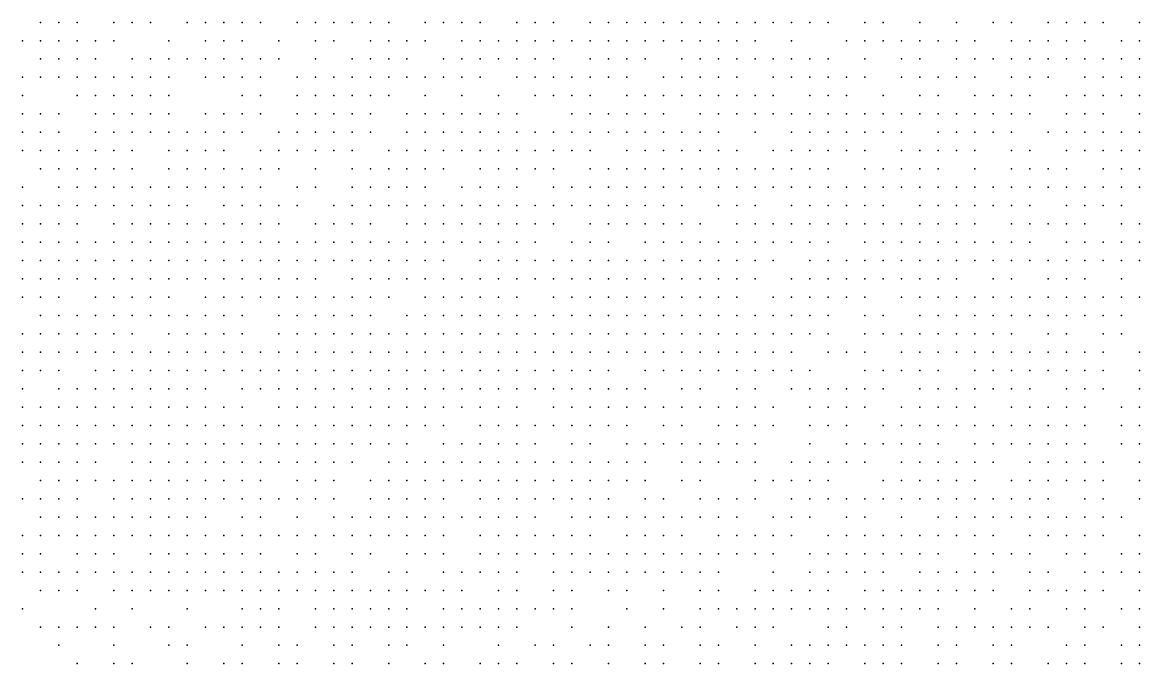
# Model space of a CAD drawing. Extents: x 429 to 793, y 817 to 1241.
# Drawn here: x 565.88 to 610.41, y 1108.61 to 1134.16 of the extents above; entities that cross this region are included whole.
import ezdxf

# ---------------------------------------------------------------- set-up
doc = ezdxf.new("R2010")
doc.units = 0

msp = doc.modelspace()

# ---------------------------------------------------------------- linework, layer by layer
for p in [(566.61, 1134.16, 249.948), (567.34, 1134.16, 250.295), (568.07, 1134.16, 250.5), (569.53, 1134.16, 250.645), (570.26, 1134.16, 250.79), (570.99, 1134.16, 251.058), (572.45, 1134.16, 251.29), (573.18, 1134.16, 251.5), (573.91, 1134.16, 251.512), (574.64, 1134.16, 251.634), (575.37, 1134.16, 251.757), (576.83, 1134.16, 252.038), (577.56, 1134.16, 252.169), (578.29, 1134.16, 252.299), (579.02, 1134.16, 252.43), (579.75, 1134.16, 252.473), (580.48, 1134.16, 252.515), (581.94, 1134.16, 252.79), (582.67, 1134.16, 252.859), (583.4, 1134.16, 252.808), (584.13, 1134.16, 253.223), (585.59, 1134.16, 253.282), (586.32, 1134.16, 253.344), (587.05, 1134.16, 253.48), (588.51, 1134.16, 253.598), (589.24, 1134.16, 253.732), (589.97, 1134.16, 253.867), (590.7, 1134.16, 254.003), (591.43, 1134.16, 253.95), (592.16, 1134.16, 254.07), (592.89, 1134.16, 254.19), (593.62, 1134.16, 254.31), (594.35, 1134.16, 254.43), (595.08, 1134.16, 254.451), (595.81, 1134.16, 254.472), (596.54, 1134.16, 254.493), (597.27, 1134.16, 254.514), (598, 1134.16, 254.483), (599.46, 1134.16, 254.544), (600.19, 1134.16, 254.689), (601.65, 1134.16, 254.651), (603.11, 1134.16, 254.754), (604.57, 1134.16, 254.65), (605.3, 1134.16, 254.675), (606.76, 1134.16, 254.638), (607.49, 1134.16, 254.733), (608.22, 1134.16, 254.644), (608.95, 1134.16, 254.768), (610.41, 1134.16, 254.743), (565.88, 1133.43, 249.67), (566.61, 1133.43, 249.665), (567.34, 1133.43, 249.943), (568.07, 1133.43, 250.217), (568.8, 1133.43, 250.503), (569.53, 1133.43, 250.505), (571.72, 1133.43, 251.08), (573.18, 1133.43, 251.22), (573.91, 1133.43, 251.325), (574.64, 1133.43, 251.448), (576.1, 1133.43, 251.839), (577.56, 1133.43, 251.992), (578.29, 1133.43, 252.123), (579.75, 1133.43, 252.252), (580.48, 1133.43, 252.427), (581.21, 1133.43, 252.558), (581.94, 1133.43, 252.6), (583.4, 1133.43, 252.65), (584.13, 1133.43, 252.91), (584.86, 1133.43, 252.96), (585.59, 1133.43, 253.01), (586.32, 1133.43, 253.14), (587.05, 1133.43, 253.293), (587.78, 1133.43, 253.445), (588.51, 1133.43, 253.41), (589.24, 1133.43, 253.545), (589.97, 1133.43, 253.68), (590.7, 1133.43, 253.815), (591.43, 1133.43, 253.717), (592.16, 1133.43, 253.866), (592.89, 1133.43, 254.007), (593.62, 1133.43, 253.923), (594.35, 1133.43, 254.064), (595.08, 1133.43, 254.205), (596.54, 1133.43, 254.268), (598.73, 1133.43, 254.279), (599.46, 1133.43, 254.352), (600.19, 1133.43, 254.436), (600.92, 1133.43, 254.473), (601.65, 1133.43, 254.398), (602.38, 1133.43, 254.576), (603.11, 1133.43, 254.55), (603.84, 1133.43, 254.6), (605.3, 1133.43, 254.445), (606.03, 1133.43, 254.47), (606.76, 1133.43, 254.495), (607.49, 1133.43, 254.52), (608.22, 1133.43, 254.53), (609.68, 1133.43, 254.54), (610.41, 1133.43, 254.55), (566.61, 1132.7, 249.545), (567.34, 1132.7, 249.938), (568.07, 1132.7, 249.933), (568.8, 1132.7, 250.219), (570.26, 1132.7, 250.508), (570.99, 1132.7, 250.655), (571.72, 1132.7, 250.81), (572.45, 1132.7, 251.01), (573.18, 1132.7, 250.94), (573.91, 1132.7, 251.15), (574.64, 1132.7, 251.36), (575.37, 1132.7, 251.57), (576.1, 1132.7, 251.652), (577.56, 1132.7, 251.735), (579.02, 1132.7, 252.077), (579.75, 1132.7, 252.075), (580.48, 1132.7, 252.25), (581.21, 1132.7, 252.307), (582.67, 1132.7, 252.365), (583.4, 1132.7, 252.533), (584.13, 1132.7, 252.7), (584.86, 1132.7, 252.75), (585.59, 1132.7, 252.8), (586.32, 1132.7, 252.953), (587.05, 1132.7, 253.105), (588.51, 1132.7, 253.158), (589.24, 1132.7, 253.215), (589.97, 1132.7, 253.272), (590.7, 1132.7, 253.562), (592.16, 1132.7, 253.485), (592.89, 1132.7, 253.782), (593.62, 1132.7, 253.74), (594.35, 1132.7, 253.839), (595.08, 1132.7, 253.98), (595.81, 1132.7, 254.001), (596.54, 1132.7, 254.022), (597.27, 1132.7, 254.107), (598, 1132.7, 254.207), (599.46, 1132.7, 254.075), (600.92, 1132.7, 254.328), (601.65, 1132.7, 254.22), (603.11, 1132.7, 254.32), (603.84, 1132.7, 254.37), (604.57, 1132.7, 254.42), (605.3, 1132.7, 254.347), (606.03, 1132.7, 254.273), (606.76, 1132.7, 254.268), (607.49, 1132.7, 254.31), (608.22, 1132.7, 254.383), (608.95, 1132.7, 254.33), (609.68, 1132.7, 254.245), (610.41, 1132.7, 254.304), (565.88, 1131.97, 249.133), (566.61, 1131.97, 249.305), (567.34, 1131.97, 249.477), (568.07, 1131.97, 249.655), (568.8, 1131.97, 249.936), (569.53, 1131.97, 250.222), (570.26, 1131.97, 250.23), (570.99, 1131.97, 250.385), (571.72, 1131.97, 250.54), (573.18, 1131.97, 250.655), (573.91, 1131.97, 250.87), (574.64, 1131.97, 251.08), (575.37, 1131.97, 251.29), (576.83, 1131.97, 251.302), (577.56, 1131.97, 251.595), (578.29, 1131.97, 251.607), (579.02, 1131.97, 251.9), (579.75, 1131.97, 251.957), (580.48, 1131.97, 252.015), (581.21, 1131.97, 251.973), (581.94, 1131.97, 252.073), (582.67, 1131.97, 252.13), (583.4, 1131.97, 252.298), (584.13, 1131.97, 252.465), (585.59, 1131.97, 252.527), (586.32, 1131.97, 252.72), (587.05, 1131.97, 252.893), (587.78, 1131.97, 252.985), (588.51, 1131.97, 252.905), (589.24, 1131.97, 252.962), (589.97, 1131.97, 253.175), (591.43, 1131.97, 253.33), (592.16, 1131.97, 253.253), (592.89, 1131.97, 253.38), (593.62, 1131.97, 253.508), (594.35, 1131.97, 253.635), (595.81, 1131.97, 253.776), (596.54, 1131.97, 253.73), (597.27, 1131.97, 253.83), (598, 1131.97, 253.93), (598.73, 1131.97, 254.003), (599.46, 1131.97, 253.825), (600.92, 1131.97, 253.878), (601.65, 1131.97, 253.97), (602.38, 1131.97, 254.12), (603.11, 1131.97, 254.153), (603.84, 1131.97, 254.053), (605.3, 1131.97, 254.113), (606.03, 1131.97, 254.04), (606.76, 1131.97, 254.2), (608.22, 1131.97, 254.1), (608.95, 1131.97, 254.12), (609.68, 1131.97, 254.14), (610.41, 1131.97, 254.108), (565.88, 1131.24, 248.881), (568.07, 1131.24, 249.65), (568.8, 1131.24, 249.52), (569.53, 1131.24, 249.857), (570.26, 1131.24, 249.96), (570.99, 1131.24, 250.115), (571.72, 1131.24, 250.27), (574.64, 1131.24, 250.8), (575.37, 1131.24, 251.01), (576.83, 1131.24, 251.022), (577.56, 1131.24, 251.315), (578.29, 1131.24, 251.299), (579.02, 1131.24, 251.653), (579.75, 1131.24, 251.733), (580.48, 1131.24, 251.732), (581.94, 1131.24, 251.889), (583.4, 1131.24, 252.069), (584.86, 1131.24, 252.402), (586.32, 1131.24, 252.358), (587.05, 1131.24, 252.64), (587.78, 1131.24, 252.56), (588.51, 1131.24, 252.732), (589.97, 1131.24, 252.787), (590.7, 1131.24, 252.943), (591.43, 1131.24, 253.098), (592.16, 1131.24, 253.02), (592.89, 1131.24, 253.147), (593.62, 1131.24, 253.275), (594.35, 1131.24, 253.402), (595.08, 1131.24, 253.53), (595.81, 1131.24, 253.444), (597.27, 1131.24, 253.549), (598, 1131.24, 253.653), (598.73, 1131.24, 253.601), (600.19, 1131.24, 253.772), (601.65, 1131.24, 253.72), (602.38, 1131.24, 253.783), (603.84, 1131.24, 253.82), (604.57, 1131.24, 253.953), (605.3, 1131.24, 253.88), (606.03, 1131.24, 254.015), (607.49, 1131.24, 253.848), (608.22, 1131.24, 253.89), (608.95, 1131.24, 253.91), (609.68, 1131.24, 253.93), (610.41, 1131.24, 253.95), (565.88, 1130.51, 248.477), (566.61, 1130.51, 248.438), (567.34, 1130.51, 249.032), (568.8, 1130.51, 249.197), (569.53, 1130.51, 249.39), (570.26, 1130.51, 249.727), (570.99, 1130.51, 249.597), (571.72, 1130.51, 249.933), (573.18, 1130.51, 250.385), (573.91, 1130.51, 250.5), (574.64, 1130.51, 250.615), (575.37, 1130.51, 250.73), (576.83, 1130.51, 250.837), (577.56, 1130.51, 250.945), (578.29, 1130.51, 251.052), (579.02, 1130.51, 251.407), (579.75, 1130.51, 251.487), (581.21, 1130.51, 251.648), (581.94, 1130.51, 251.564), (582.67, 1130.51, 251.805), (583.4, 1130.51, 251.744), (584.13, 1130.51, 252.008), (584.86, 1130.51, 252.128), (585.59, 1130.51, 252.253), (587.78, 1130.51, 252.19), (588.51, 1130.51, 252.48), (589.24, 1130.51, 252.4), (589.97, 1130.51, 252.586), (590.7, 1130.51, 252.71), (591.43, 1130.51, 252.865), (592.89, 1130.51, 252.998), (593.62, 1130.51, 252.976), (594.35, 1130.51, 253.05), (595.08, 1130.51, 253.22), (595.81, 1130.51, 253.345), (596.54, 1130.51, 253.358), (597.27, 1130.51, 253.272), (598, 1130.51, 253.463), (598.73, 1130.51, 253.377), (599.46, 1130.51, 253.548), (600.19, 1130.51, 253.535), (600.92, 1130.51, 253.628), (601.65, 1130.51, 253.47), (602.38, 1130.51, 253.533), (603.11, 1130.51, 253.595), (603.84, 1130.51, 253.658), (604.57, 1130.51, 253.72), (605.3, 1130.51, 253.763), (606.03, 1130.51, 253.805), (607.49, 1130.51, 253.784), (608.22, 1130.51, 253.637), (608.95, 1130.51, 253.805), (610.41, 1130.51, 253.701), (565.88, 1129.78, 248.034), (566.61, 1129.78, 247.85), (567.34, 1129.78, 248.578), (568.8, 1129.78, 248.743), (569.53, 1129.78, 248.888), (570.26, 1129.78, 249.26), (570.99, 1129.78, 249.13), (571.72, 1129.78, 249.467), (572.45, 1129.78, 249.803), (573.18, 1129.78, 249.709), (573.91, 1129.78, 250.081), (574.64, 1129.78, 250.158), (576.1, 1129.78, 250.3), (576.83, 1129.78, 250.566), (577.56, 1129.78, 250.655), (578.29, 1129.78, 250.907), (579.02, 1129.78, 251.16), (579.75, 1129.78, 251.24), (581.21, 1129.78, 251.32), (581.94, 1129.78, 251.4), (582.67, 1129.78, 251.48), (583.4, 1129.78, 251.605), (584.13, 1129.78, 251.73), (584.86, 1129.78, 251.855), (585.59, 1129.78, 251.98), (586.32, 1129.78, 252.085), (587.05, 1129.78, 252), (587.78, 1129.78, 252.02), (588.51, 1129.78, 252.04), (589.24, 1129.78, 252.16), (589.97, 1129.78, 252.338), (590.7, 1129.78, 252.276), (591.43, 1129.78, 252.524), (592.16, 1129.78, 252.71), (592.89, 1129.78, 252.688), (593.62, 1129.78, 252.666), (595.08, 1129.78, 252.91), (596.54, 1129.78, 253.035), (597.27, 1129.78, 253.16), (598, 1129.78, 253.186), (598.73, 1129.78, 253.1), (599.46, 1129.78, 253.193), (600.19, 1129.78, 253.285), (600.92, 1129.78, 253.378), (602.38, 1129.78, 253.399), (603.11, 1129.78, 253.327), (603.84, 1129.78, 253.361), (604.57, 1129.78, 253.443), (605.3, 1129.78, 253.573), (606.76, 1129.78, 253.425), (607.49, 1129.78, 253.531), (608.22, 1129.78, 253.383), (608.95, 1129.78, 253.551), (609.68, 1129.78, 253.432), (610.41, 1129.78, 253.464), (565.88, 1129.05, 247.468), (566.61, 1129.05, 247.96), (567.34, 1129.05, 248.07), (568.07, 1129.05, 248.125), (568.8, 1129.05, 248.29), (569.53, 1129.05, 248.435), (570.26, 1129.05, 248.58), (571.72, 1129.05, 249), (572.45, 1129.05, 249.337), (573.18, 1129.05, 249.242), (573.91, 1129.05, 249.614), (575.37, 1129.05, 249.727), (576.1, 1129.05, 249.87), (576.83, 1129.05, 249.988), (577.56, 1129.05, 250.402), (578.29, 1129.05, 250.238), (579.02, 1129.05, 250.743), (580.48, 1129.05, 250.719), (581.21, 1129.05, 250.695), (581.94, 1129.05, 251.087), (582.67, 1129.05, 251.107), (583.4, 1129.05, 251.376), (584.13, 1129.05, 251.272), (584.86, 1129.05, 251.508), (585.59, 1129.05, 251.404), (586.32, 1129.05, 251.64), (587.05, 1129.05, 251.66), (587.78, 1129.05, 251.68), (588.51, 1129.05, 251.8), (589.97, 1129.05, 251.92), (590.7, 1129.05, 252.137), (591.43, 1129.05, 252.214), (592.16, 1129.05, 252.152), (592.89, 1129.05, 252.4), (593.62, 1129.05, 252.57), (594.35, 1129.05, 252.43), (595.81, 1129.05, 252.6), (596.54, 1129.05, 252.725), (597.27, 1129.05, 252.85), (598, 1129.05, 252.975), (598.73, 1129.05, 252.753), (599.46, 1129.05, 252.965), (600.92, 1129.05, 252.998), (601.65, 1129.05, 253.167), (602.38, 1129.05, 253.095), (603.11, 1129.05, 253.024), (603.84, 1129.05, 253.084), (605.3, 1129.05, 253.167), (606.03, 1129.05, 253.227), (607.49, 1129.05, 253.277), (608.22, 1129.05, 253.13), (608.95, 1129.05, 253.298), (609.68, 1129.05, 253.195), (610.41, 1129.05, 253.227), (566.61, 1128.32, 247.307), (567.34, 1128.32, 247.527), (568.07, 1128.32, 247.365), (568.8, 1128.32, 247.747), (569.53, 1128.32, 248.189), (570.26, 1128.32, 248.087), (571.72, 1128.32, 248.725), (572.45, 1128.32, 248.87), (573.18, 1128.32, 249.012), (573.91, 1128.32, 249.06), (574.64, 1128.32, 249.25), (575.37, 1128.32, 249.298), (576.1, 1128.32, 249.44), (577.56, 1128.32, 250.105), (579.02, 1128.32, 250.074), (579.75, 1128.32, 250.327), (580.48, 1128.32, 250.302), (581.21, 1128.32, 250.508), (581.94, 1128.32, 250.621), (582.67, 1128.32, 250.733), (584.13, 1128.32, 250.883), (584.86, 1128.32, 251.168), (585.59, 1128.32, 251.064), (586.32, 1128.32, 251.3), (587.05, 1128.32, 251.32), (588.51, 1128.32, 251.44), (589.24, 1128.32, 251.56), (589.97, 1128.32, 251.68), (590.7, 1128.32, 251.897), (591.43, 1128.32, 251.765), (592.16, 1128.32, 251.928), (592.89, 1128.32, 252.09), (593.62, 1128.32, 252.26), (594.35, 1128.32, 252.155), (595.08, 1128.32, 252.378), (595.81, 1128.32, 252.22), (596.54, 1128.32, 252.496), (597.27, 1128.32, 252.444), (598, 1128.32, 252.603), (599.46, 1128.32, 252.532), (600.19, 1128.32, 252.83), (600.92, 1128.32, 252.695), (601.65, 1128.32, 252.863), (602.38, 1128.32, 252.792), (603.84, 1128.32, 252.725), (605.3, 1128.32, 252.89), (606.03, 1128.32, 252.95), (606.76, 1128.32, 253.01), (607.49, 1128.32, 253.07), (608.95, 1128.32, 252.995), (609.68, 1128.32, 253.083), (610.41, 1128.32, 252.948), (565.88, 1127.59, 246.75), (567.34, 1127.59, 246.89), (568.07, 1127.59, 246.983), (568.8, 1127.59, 247.203), (569.53, 1127.59, 247.645), (570.26, 1127.59, 247.544), (570.99, 1127.59, 247.986), (571.72, 1127.59, 248.183), (572.45, 1127.59, 248.33), (573.18, 1127.59, 248.467), (573.91, 1127.59, 248.513), (574.64, 1127.59, 248.882), (575.37, 1127.59, 249.072), (576.83, 1127.59, 249.557), (577.56, 1127.59, 249.675), (579.02, 1127.59, 249.792), (579.75, 1127.59, 249.91), (580.48, 1127.59, 250.022), (581.21, 1127.59, 250.135), (581.94, 1127.59, 250.247), (583.4, 1127.59, 250.36), (584.13, 1127.59, 250.51), (584.86, 1127.59, 250.66), (585.59, 1127.59, 250.81), (587.05, 1127.59, 250.96), (587.78, 1127.59, 251.08), (588.51, 1127.59, 251.2), (589.24, 1127.59, 251.32), (589.97, 1127.59, 251.44), (590.7, 1127.59, 251.603), (591.43, 1127.59, 251.657), (592.16, 1127.59, 251.46), (592.89, 1127.59, 251.693), (593.62, 1127.59, 251.933), (594.35, 1127.59, 251.775), (595.08, 1127.59, 251.997), (595.81, 1127.59, 251.84), (596.54, 1127.59, 252.168), (597.27, 1127.59, 252.116), (598, 1127.59, 252.257), (598.73, 1127.59, 252.407), (599.46, 1127.59, 252.185), (600.19, 1127.59, 252.31), (600.92, 1127.59, 252.435), (601.65, 1127.59, 252.56), (602.38, 1127.59, 252.643), (603.11, 1127.59, 252.44), (603.84, 1127.59, 252.59), (604.57, 1127.59, 252.74), (605.3, 1127.59, 252.62), (606.03, 1127.59, 252.77), (606.76, 1127.59, 252.71), (607.49, 1127.59, 252.808), (608.22, 1127.59, 252.65), (608.95, 1127.59, 252.695), (609.68, 1127.59, 252.86), (610.41, 1127.59, 252.725), (565.88, 1126.86, 245.503), (566.61, 1126.86, 246.24), (567.34, 1126.86, 246.38), (568.07, 1126.86, 246.52), (568.8, 1126.86, 246.822), (569.53, 1126.86, 247.102), (570.26, 1126.86, 246.857), (570.99, 1126.86, 247.495), (571.72, 1126.86, 247.643), (572.45, 1126.86, 247.79), (573.91, 1126.86, 247.927), (574.64, 1126.86, 248.335), (575.37, 1126.86, 248.157), (576.1, 1126.86, 248.893), (576.83, 1126.86, 248.769), (578.29, 1126.86, 249.066), (579.02, 1126.86, 249.257), (579.75, 1126.86, 249.407), (580.48, 1126.86, 249.724), (581.21, 1126.86, 249.538), (581.94, 1126.86, 249.812), (582.67, 1126.86, 250.086), (583.4, 1126.86, 249.9), (584.13, 1126.86, 250.296), (584.86, 1126.86, 250.232), (585.59, 1126.86, 250.168), (586.32, 1126.86, 250.354), (587.05, 1126.86, 250.517), (587.78, 1126.86, 250.833), (588.51, 1126.86, 250.89), (589.24, 1126.86, 251.073), (589.97, 1126.86, 250.947), (590.7, 1126.86, 251.13), (591.43, 1126.86, 251.292), (592.16, 1126.86, 251.145), (593.62, 1126.86, 251.297), (594.35, 1126.86, 251.483), (595.08, 1126.86, 251.67), (596.54, 1126.86, 251.788), (597.27, 1126.86, 251.76), (598, 1126.86, 251.91), (598.73, 1126.86, 252.06), (599.46, 1126.86, 252.023), (600.19, 1126.86, 251.985), (601.65, 1126.86, 252.102), (602.38, 1126.86, 252.26), (603.11, 1126.86, 252.365), (603.84, 1126.86, 252.32), (604.57, 1126.86, 252.2), (605.3, 1126.86, 252.35), (606.03, 1126.86, 252.5), (607.49, 1126.86, 252.327), (608.22, 1126.86, 252.41), (608.95, 1126.86, 252.455), (609.68, 1126.86, 252.5), (565.88, 1126.13, 244.907), (566.61, 1126.13, 245.377), (567.34, 1126.13, 245.25), (568.07, 1126.13, 245.918), (569.53, 1126.13, 246.448), (570.26, 1126.13, 246.237), (570.99, 1126.13, 246.955), (571.72, 1126.13, 247.103), (572.45, 1126.13, 246.842), (573.18, 1126.13, 247.25), (573.91, 1126.13, 247.387), (574.64, 1126.13, 247.525), (575.37, 1126.13, 247.663), (576.1, 1126.13, 248.347), (577.56, 1126.13, 248.644), (578.29, 1126.13, 248.603), (579.02, 1126.13, 248.753), (579.75, 1126.13, 248.903), (581.21, 1126.13, 249.048), (581.94, 1126.13, 249.352), (582.67, 1126.13, 249.626), (583.4, 1126.13, 249.44), (584.13, 1126.13, 249.836), (584.86, 1126.13, 249.772), (585.59, 1126.13, 249.748), (586.32, 1126.13, 249.911), (587.05, 1126.13, 250.073), (588.51, 1126.13, 250.216), (589.24, 1126.13, 250.58), (589.97, 1126.13, 250.453), (590.7, 1126.13, 250.82), (591.43, 1126.13, 250.51), (592.16, 1126.13, 250.83), (592.89, 1126.13, 251.063), (594.35, 1126.13, 251.087), (595.08, 1126.13, 251.273), (595.81, 1126.13, 251.46), (596.54, 1126.13, 251.353), (597.27, 1126.13, 251.588), (598, 1126.13, 251.481), (598.73, 1126.13, 251.717), (599.46, 1126.13, 251.679), (600.19, 1126.13, 251.642), (600.92, 1126.13, 251.645), (601.65, 1126.13, 251.802), (602.38, 1126.13, 251.96), (603.11, 1126.13, 252.065), (603.84, 1126.13, 251.87), (605.3, 1126.13, 252.08), (606.03, 1126.13, 252.163), (606.76, 1126.13, 252.245), (607.49, 1126.13, 252.26), (608.22, 1126.13, 252.14), (609.68, 1126.13, 252.095), (610.41, 1126.13, 252.342), (565.88, 1125.4, 244.31), (566.61, 1125.4, 244.78), (567.34, 1125.4, 245.177), (568.07, 1125.4, 244.56), (568.8, 1125.4, 245.302), (569.53, 1125.4, 245.427), (570.26, 1125.4, 245.572), (570.99, 1125.4, 246.025), (571.72, 1125.4, 246.433), (572.45, 1125.4, 246.222), (573.18, 1125.4, 246.63), (573.91, 1125.4, 246.492), (574.64, 1125.4, 246.974), (575.37, 1125.4, 246.836), (576.1, 1125.4, 247.042), (576.83, 1125.4, 247.8), (577.56, 1125.4, 248), (578.29, 1125.4, 248.1), (579.02, 1125.4, 248.25), (579.75, 1125.4, 247.99), (580.48, 1125.4, 248.4), (581.21, 1125.4, 248.545), (581.94, 1125.4, 248.69), (582.67, 1125.4, 249.166), (583.4, 1125.4, 248.98), (584.13, 1125.4, 249.376), (584.86, 1125.4, 249.143), (585.59, 1125.4, 249.305), (586.32, 1125.4, 249.467), (587.78, 1125.4, 249.63), (588.51, 1125.4, 249.773), (589.24, 1125.4, 249.915), (590.7, 1125.4, 250.327), (591.43, 1125.4, 250.2), (592.16, 1125.4, 250.433), (592.89, 1125.4, 250.667), (593.62, 1125.4, 250.9), (594.35, 1125.4, 250.813), (595.08, 1125.4, 250.777), (595.81, 1125.4, 251.083), (596.54, 1125.4, 250.882), (597.27, 1125.4, 251.245), (598, 1125.4, 251.057), (599.46, 1125.4, 251.373), (600.19, 1125.4, 251.188), (600.92, 1125.4, 251.345), (601.65, 1125.4, 251.503), (602.38, 1125.4, 251.66), (603.11, 1125.4, 251.609), (603.84, 1125.4, 251.508), (604.57, 1125.4, 251.646), (605.3, 1125.4, 251.773), (606.03, 1125.4, 251.883), (607.49, 1125.4, 251.99), (608.22, 1125.4, 251.87), (608.95, 1125.4, 251.848), (609.68, 1125.4, 251.968), (610.41, 1125.4, 252.026), (565.88, 1124.67, 242.988), (566.61, 1124.67, 244.07), (567.34, 1124.67, 243.83), (568.07, 1124.67, 244.237), (568.8, 1124.67, 244.685), (569.53, 1124.67, 244.81), (570.26, 1124.67, 244.667), (570.99, 1124.67, 244.955), (571.72, 1124.67, 245.813), (572.45, 1124.67, 245.602), (573.18, 1124.67, 246.01), (573.91, 1124.67, 245.872), (574.64, 1124.67, 246.354), (575.37, 1124.67, 246.283), (576.1, 1124.67, 246.418), (576.83, 1124.67, 247.177), (577.56, 1124.67, 247.329), (578.29, 1124.67, 247.38), (579.02, 1124.67, 247.58), (579.75, 1124.67, 247.37), (580.48, 1124.67, 247.78), (581.21, 1124.67, 247.648), (581.94, 1124.67, 248.136), (582.67, 1124.67, 248.37), (584.13, 1124.67, 248.512), (584.86, 1124.67, 248.736), (585.59, 1124.67, 248.96), (586.32, 1124.67, 249.183), (587.05, 1124.67, 249.407), (587.78, 1124.67, 249.163), (588.51, 1124.67, 249.569), (589.24, 1124.67, 249.508), (589.97, 1124.67, 249.448), (590.7, 1124.67, 249.59), (591.43, 1124.67, 249.737), (592.16, 1124.67, 249.937), (592.89, 1124.67, 250.17), (593.62, 1124.67, 250.403), (594.35, 1124.67, 250.317), (595.08, 1124.67, 250.4), (595.81, 1124.67, 250.707), (597.27, 1124.67, 250.505), (598, 1124.67, 250.68), (598.73, 1124.67, 250.855), (599.46, 1124.67, 251.03), (600.19, 1124.67, 250.935), (600.92, 1124.67, 251.177), (601.65, 1124.67, 251.082), (602.38, 1124.67, 251.323), (603.11, 1124.67, 251.273), (603.84, 1124.67, 251.222), (604.57, 1124.67, 251.339), (605.3, 1124.67, 251.467), (606.03, 1124.67, 251.577), (606.76, 1124.67, 251.38), (607.49, 1124.67, 251.72), (608.22, 1124.67, 251.6), (608.95, 1124.67, 251.658), (609.68, 1124.67, 251.715), (610.41, 1124.67, 251.772), (565.88, 1123.94, 242.375), (566.61, 1123.94, 243.083), (567.34, 1123.94, 243.183), (568.07, 1123.94, 243.59), (568.8, 1123.94, 243.35), (569.53, 1123.94, 243.757), (570.26, 1123.94, 244.163), (570.99, 1123.94, 244.021), (571.72, 1123.94, 244.525), (572.45, 1123.94, 245.245), (573.18, 1123.94, 245.39), (573.91, 1123.94, 245.153), (574.64, 1123.94, 245.57), (575.37, 1123.94, 245.66), (576.1, 1123.94, 245.795), (576.83, 1123.94, 246.553), (577.56, 1123.94, 246.706), (579.02, 1123.94, 246.858), (579.75, 1123.94, 246.96), (580.48, 1123.94, 247.16), (581.21, 1123.94, 247.15), (581.94, 1123.94, 247.76), (582.67, 1123.94, 247.292), (583.4, 1123.94, 247.902), (584.13, 1123.94, 248.045), (584.86, 1123.94, 248.207), (585.59, 1123.94, 248.492), (586.32, 1123.94, 248.716), (587.05, 1123.94, 248.472), (587.78, 1123.94, 248.695), (588.51, 1123.94, 249.102), (589.24, 1123.94, 249.041), (589.97, 1123.94, 249.387), (590.7, 1123.94, 249.128), (591.43, 1123.94, 249.275), (592.16, 1123.94, 249.628), (592.89, 1123.94, 249.673), (593.62, 1123.94, 249.907), (594.35, 1123.94, 249.82), (595.08, 1123.94, 250.023), (596.54, 1123.94, 250.33), (597.27, 1123.94, 250.261), (598, 1123.94, 250.226), (598.73, 1123.94, 250.433), (599.46, 1123.94, 250.65), (600.19, 1123.94, 250.46), (600.92, 1123.94, 250.84), (601.65, 1123.94, 250.745), (602.38, 1123.94, 250.987), (603.11, 1123.94, 250.936), (604.57, 1123.94, 251.033), (605.3, 1123.94, 251.16), (606.76, 1123.94, 251.238), (607.49, 1123.94, 251.278), (608.22, 1123.94, 251.333), (609.68, 1123.94, 251.36), (565.88, 1123.21, 242.141), (566.61, 1123.21, 242.47), (567.34, 1123.21, 242.57), (568.8, 1123.21, 242.67), (569.53, 1123.21, 243.11), (570.26, 1123.21, 243.517), (570.99, 1123.21, 243.374), (571.72, 1123.21, 243.878), (573.18, 1123.21, 243.943), (573.91, 1123.21, 244.737), (574.64, 1123.21, 244.917), (575.37, 1123.21, 245.333), (576.1, 1123.21, 245.097), (576.83, 1123.21, 245.513), (577.56, 1123.21, 245.277), (578.29, 1123.21, 246.082), (579.02, 1123.21, 246.235), (579.75, 1123.21, 246.387), (580.48, 1123.21, 246.54), (581.94, 1123.21, 246.682), (582.67, 1123.21, 246.825), (583.4, 1123.21, 247.435), (584.13, 1123.21, 247.577), (584.86, 1123.21, 247.74), (585.59, 1123.21, 247.902), (587.05, 1123.21, 248.065), (587.78, 1123.21, 248.227), (588.51, 1123.21, 248.37), (589.24, 1123.21, 248.573), (589.97, 1123.21, 248.517), (590.7, 1123.21, 248.665), (591.43, 1123.21, 248.813), (592.16, 1123.21, 249.166), (592.89, 1123.21, 249.057), (593.62, 1123.21, 249.41), (594.35, 1123.21, 249.28), (595.81, 1123.21, 249.587), (596.54, 1123.21, 249.893), (597.27, 1123.21, 249.859), (598, 1123.21, 249.835), (598.73, 1123.21, 250.053), (599.46, 1123.21, 250.27), (600.92, 1123.21, 250.27), (601.65, 1123.21, 250.46), (602.38, 1123.21, 250.34), (603.11, 1123.21, 250.565), (603.84, 1123.21, 250.763), (604.57, 1123.21, 250.678), (605.3, 1123.21, 250.877), (606.03, 1123.21, 250.916), (606.76, 1123.21, 250.955), (607.49, 1123.21, 250.944), (608.22, 1123.21, 251.067), (608.95, 1123.21, 251.147), (609.68, 1123.21, 250.96), (610.41, 1123.21, 251.24), (566.61, 1122.48, 241.203), (567.34, 1122.48, 241.663), (568.07, 1122.48, 242.123), (568.8, 1122.48, 241.95), (569.53, 1122.48, 242.125), (570.26, 1122.48, 242.87), (570.99, 1122.48, 243.01), (571.72, 1122.48, 243.057), (572.45, 1122.48, 243.243), (573.18, 1122.48, 243.29), (573.91, 1122.48, 243.43), (574.64, 1122.48, 244.218), (576.1, 1122.48, 244.443), (576.83, 1122.48, 244.86), (577.56, 1122.48, 244.623), (578.29, 1122.48, 245.137), (579.02, 1122.48, 244.998), (579.75, 1122.48, 245.731), (581.21, 1122.48, 246.298), (581.94, 1122.48, 246.057), (582.67, 1122.48, 246.32), (583.4, 1122.48, 246.583), (584.13, 1122.48, 247.11), (584.86, 1122.48, 247.273), (585.59, 1122.48, 247.168), (586.32, 1122.48, 247.435), (587.05, 1122.48, 247.597), (587.78, 1122.48, 247.76), (588.51, 1122.48, 247.908), (589.24, 1122.48, 248.055), (589.97, 1122.48, 247.901), (590.7, 1122.48, 248.203), (591.43, 1122.48, 248.35), (592.16, 1122.48, 248.703), (592.89, 1122.48, 248.47), (593.62, 1122.48, 248.84), (594.35, 1122.48, 249.17), (595.08, 1122.48, 248.93), (595.81, 1122.48, 249.15), (596.54, 1122.48, 249.457), (597.27, 1122.48, 249.422), (598, 1122.48, 249.455), (599.46, 1122.48, 249.89), (600.19, 1122.48, 249.736), (601.65, 1122.48, 250.128), (602.38, 1122.48, 250.03), (603.11, 1122.48, 250.177), (603.84, 1122.48, 250.325), (604.57, 1122.48, 250.395), (605.3, 1122.48, 250.31), (606.03, 1122.48, 250.432), (606.76, 1122.48, 250.555), (607.49, 1122.48, 250.678), (608.22, 1122.48, 250.8), (608.95, 1122.48, 250.808), (609.68, 1122.48, 250.817), (565.88, 1121.75, 240.513), (566.61, 1121.75, 240.07), (567.34, 1121.75, 240.57), (568.07, 1121.75, 241.03), (568.8, 1121.75, 241.38), (569.53, 1121.75, 241.445), (570.26, 1121.75, 241.51), (571.72, 1121.75, 242.34), (572.45, 1121.75, 242.075), (573.18, 1121.75, 242.978), (573.91, 1121.75, 242.262), (574.64, 1121.75, 243.565), (576.1, 1121.75, 243.7), (576.83, 1121.75, 244.207), (577.56, 1121.75, 243.97), (578.29, 1121.75, 244.484), (579.02, 1121.75, 244.113), (579.75, 1121.75, 244.922), (580.48, 1121.75, 245.064), (581.21, 1121.75, 245.207), (581.94, 1121.75, 245.344), (582.67, 1121.75, 245.815), (583.4, 1121.75, 246.078), (584.13, 1121.75, 245.837), (584.86, 1121.75, 246.1), (585.59, 1121.75, 246.129), (586.32, 1121.75, 246.663), (587.05, 1121.75, 247.092), (587.78, 1121.75, 247.235), (588.51, 1121.75, 247.452), (589.24, 1121.75, 247.144), (589.97, 1121.75, 247.368), (590.7, 1121.75, 247.593), (591.43, 1121.75, 247.818), (592.16, 1121.75, 247.816), (592.89, 1121.75, 247.9), (593.62, 1121.75, 248.27), (594.35, 1121.75, 248.6), (595.08, 1121.75, 248.36), (595.81, 1121.75, 248.69), (596.54, 1121.75, 249.02), (597.27, 1121.75, 248.982), (598, 1121.75, 248.945), (599.46, 1121.75, 249.38), (600.19, 1121.75, 249.226), (600.92, 1121.75, 249.605), (601.65, 1121.75, 249.508), (602.38, 1121.75, 249.72), (603.11, 1121.75, 249.868), (603.84, 1121.75, 250.015), (604.57, 1121.75, 249.908), (605.3, 1121.75, 249.997), (606.76, 1121.75, 250.125), (607.49, 1121.75, 250.319), (608.95, 1121.75, 250.235), (609.68, 1121.75, 250.53), (565.88, 1121.02, 239.252), (566.61, 1121.02, 239.274), (567.34, 1121.02, 239.297), (568.07, 1121.02, 239.958), (568.8, 1121.02, 240.355), (569.53, 1121.02, 240.765), (570.26, 1121.02, 240.442), (570.99, 1121.02, 240.83), (571.72, 1121.02, 240.92), (572.45, 1121.02, 241.01), (573.18, 1121.02, 241.81), (573.91, 1121.02, 241.545), (574.64, 1121.02, 241.997), (575.37, 1121.02, 242.535), (576.1, 1121.02, 242.356), (576.83, 1121.02, 242.894), (577.56, 1121.02, 243.321), (578.29, 1121.02, 243.703), (579.02, 1121.02, 243.979), (579.75, 1121.02, 244.255), (580.48, 1121.02, 244.397), (581.21, 1121.02, 244.54), (581.94, 1121.02, 244.677), (582.67, 1121.02, 244.543), (583.4, 1121.02, 244.815), (584.13, 1121.02, 245.332), (584.86, 1121.02, 245.595), (585.59, 1121.02, 245.758), (586.32, 1121.02, 245.9), (587.05, 1121.02, 246.042), (587.78, 1121.02, 246.185), (588.51, 1121.02, 246.85), (589.24, 1121.02, 246.99), (589.97, 1121.02, 246.836), (590.7, 1121.02, 247.061), (591.43, 1121.02, 247.285), (592.16, 1121.02, 247.53), (592.89, 1121.02, 247.33), (593.62, 1121.02, 247.7), (594.35, 1121.02, 248.03), (595.08, 1121.02, 247.815), (595.81, 1121.02, 248.145), (596.54, 1121.02, 248.475), (598, 1121.02, 248.4), (598.73, 1121.02, 248.908), (599.46, 1121.02, 248.87), (600.92, 1121.02, 249.125), (601.65, 1121.02, 249.083), (602.38, 1121.02, 249.38), (603.11, 1121.02, 249.443), (603.84, 1121.02, 249.505), (604.57, 1121.02, 249.516), (605.3, 1121.02, 249.683), (606.03, 1121.02, 249.826), (606.76, 1121.02, 249.968), (607.49, 1121.02, 250.033), (608.22, 1121.02, 249.94), (608.95, 1121.02, 250.038), (610.41, 1121.02, 250.135), (565.88, 1120.29, 238.506), (566.61, 1120.29, 238.637), (567.34, 1120.29, 238.66), (568.8, 1120.29, 238.685), (569.53, 1120.29, 239.363), (570.26, 1120.29, 239.752), (570.99, 1120.29, 240.14), (571.72, 1120.29, 239.954), (572.45, 1120.29, 240.458), (573.18, 1120.29, 240.272), (573.91, 1120.29, 240.484), (574.64, 1120.29, 241.28), (575.37, 1120.29, 241.372), (576.1, 1120.29, 242.021), (576.83, 1120.29, 242.113), (577.56, 1120.29, 242.206), (578.29, 1120.29, 242.298), (579.02, 1120.29, 243.012), (579.75, 1120.29, 242.455), (580.48, 1120.29, 243.446), (581.21, 1120.29, 243.722), (581.94, 1120.29, 243.997), (582.67, 1120.29, 243.999), (583.4, 1120.29, 244.544), (584.13, 1120.29, 244.546), (584.86, 1120.29, 245.09), (585.59, 1120.29, 245.233), (586.32, 1120.29, 245.375), (587.05, 1120.29, 245.517), (587.78, 1120.29, 245.66), (588.51, 1120.29, 245.8), (589.24, 1120.29, 245.94), (590.7, 1120.29, 246.528), (591.43, 1120.29, 246.753), (592.16, 1120.29, 246.96), (592.89, 1120.29, 247.025), (593.62, 1120.29, 247.155), (594.35, 1120.29, 247.092), (595.08, 1120.29, 247.574), (595.81, 1120.29, 247.6), (596.54, 1120.29, 247.93), (597.27, 1120.29, 248.165), (599.46, 1120.29, 248.325), (600.19, 1120.29, 248.555), (600.92, 1120.29, 248.785), (601.65, 1120.29, 248.742), (602.38, 1120.29, 248.7), (603.84, 1120.29, 249.035), (604.57, 1120.29, 249.202), (605.3, 1120.29, 249.37), (606.03, 1120.29, 249.512), (606.76, 1120.29, 249.22), (607.49, 1120.29, 249.378), (608.22, 1120.29, 249.535), (608.95, 1120.29, 249.648), (610.41, 1120.29, 249.76), (565.88, 1119.56, 237.4), (567.34, 1119.56, 237.698), (568.07, 1119.56, 238.07), (568.8, 1119.56, 238.39), (569.53, 1119.56, 238.12), (570.26, 1119.56, 238.735), (570.99, 1119.56, 238.76), (571.72, 1119.56, 239.264), (572.45, 1119.56, 239.622), (573.18, 1119.56, 239.688), (574.64, 1119.56, 240.55), (575.37, 1119.56, 239.82), (576.1, 1119.56, 240.667), (576.83, 1119.56, 240.935), (577.56, 1119.56, 241.648), (578.29, 1119.56, 241.472), (579.02, 1119.56, 241.74), (579.75, 1119.56, 241.898), (580.48, 1119.56, 242.612), (581.21, 1119.56, 242.77), (581.94, 1119.56, 242.912), (582.67, 1119.56, 242.914), (583.4, 1119.56, 243.73), (584.13, 1119.56, 243.207), (584.86, 1119.56, 243.887), (585.59, 1119.56, 244.045), (586.32, 1119.56, 244.702), (587.05, 1119.56, 244.508), (587.78, 1119.56, 244.827), (588.51, 1119.56, 245.147), (589.24, 1119.56, 245.158), (589.97, 1119.56, 245.683), (590.7, 1119.56, 245.695), (592.16, 1119.56, 246.35), (592.89, 1119.56, 246.48), (594.35, 1119.56, 246.61), (595.08, 1119.56, 246.94), (596.54, 1119.56, 247.345), (597.27, 1119.56, 247.182), (598, 1119.56, 247.604), (598.73, 1119.56, 247.525), (599.46, 1119.56, 247.78), (600.19, 1119.56, 248.01), (601.65, 1119.56, 247.985), (602.38, 1119.56, 248.23), (603.11, 1119.56, 248.65), (603.84, 1119.56, 248.6), (604.57, 1119.56, 248.55), (605.3, 1119.56, 248.935), (606.03, 1119.56, 248.86), (607.49, 1119.56, 248.973), (608.22, 1119.56, 249.13), (608.95, 1119.56, 249.243), (610.41, 1119.56, 249.355), (565.88, 1118.83, 236.408), (566.61, 1118.83, 236.765), (567.34, 1118.83, 236.825), (568.07, 1118.83, 236.885), (568.8, 1118.83, 237.292), (569.53, 1118.83, 237.565), (570.26, 1118.83, 237.471), (570.99, 1118.83, 237.607), (571.72, 1118.83, 238.205), (572.45, 1118.83, 238.287), (573.18, 1118.83, 238.48), (573.91, 1118.83, 238.958), (574.64, 1118.83, 239.024), (576.1, 1118.83, 239.89), (576.83, 1118.83, 240.36), (577.56, 1118.83, 240.628), (578.29, 1118.83, 240.322), (579.02, 1118.83, 240.59), (579.75, 1118.83, 241.176), (580.48, 1118.83, 241.187), (581.21, 1118.83, 241.773), (581.94, 1118.83, 241.784), (582.67, 1118.83, 242.37), (583.4, 1118.83, 242.527), (584.13, 1118.83, 242.685), (584.86, 1118.83, 242.842), (585.59, 1118.83, 243.522), (587.05, 1118.83, 243.896), (587.78, 1118.83, 244.314), (588.51, 1118.83, 244.12), (589.24, 1118.83, 244.645), (589.97, 1118.83, 244.65), (590.7, 1118.83, 244.827), (591.43, 1118.83, 245.18), (592.16, 1118.83, 245.537), (592.89, 1118.83, 245.375), (593.62, 1118.83, 245.598), (594.35, 1118.83, 246.045), (595.08, 1118.83, 246.472), (595.81, 1118.83, 246.71), (597.27, 1118.83, 246.76), (598, 1118.83, 247.015), (598.73, 1118.83, 247.275), (599.46, 1118.83, 247.28), (600.92, 1118.83, 247.74), (601.65, 1118.83, 247.515), (602.38, 1118.83, 247.76), (603.11, 1118.83, 247.945), (603.84, 1118.83, 248.13), (605.3, 1118.83, 248.5), (606.03, 1118.83, 248.658), (606.76, 1118.83, 248.815), (607.49, 1118.83, 248.762), (608.22, 1118.83, 248.71), (609.68, 1118.83, 249.033), (610.41, 1118.83, 248.935), (565.88, 1118.1, 235.482), (566.61, 1118.1, 235.642), (567.34, 1118.1, 236.068), (568.07, 1118.1, 235.864), (568.8, 1118.1, 236.29), (569.53, 1118.1, 236.352), (570.26, 1118.1, 236.415), (570.99, 1118.1, 236.728), (571.72, 1118.1, 237.095), (572.45, 1118.1, 237.475), (573.18, 1118.1, 237.814), (573.91, 1118.1, 237.3), (574.64, 1118.1, 238.2), (575.37, 1118.1, 238.575), (576.1, 1118.1, 238.851), (576.83, 1118.1, 239.23), (577.56, 1118.1, 239.3), (578.29, 1118.1, 238.794), (579.02, 1118.1, 240.015), (579.75, 1118.1, 239.44), (580.48, 1118.1, 240.612), (581.21, 1118.1, 240.355), (581.94, 1118.1, 241.087), (582.67, 1118.1, 241.27), (584.13, 1118.1, 241.877), (584.86, 1118.1, 242.438), (585.59, 1118.1, 242.192), (586.32, 1118.1, 242.473), (587.05, 1118.1, 243.237), (587.78, 1118.1, 243.355), (588.51, 1118.1, 243.474), (589.24, 1118.1, 244.125), (589.97, 1118.1, 244.13), (591.43, 1118.1, 244.66), (592.16, 1118.1, 244.757), (593.62, 1118.1, 245.033), (594.35, 1118.1, 245.48), (595.08, 1118.1, 245.54), (595.81, 1118.1, 245.813), (597.27, 1118.1, 246.24), (598, 1118.1, 246.505), (598.73, 1118.1, 246.775), (600.19, 1118.1, 247.025), (600.92, 1118.1, 247.27), (601.65, 1118.1, 247.268), (602.38, 1118.1, 247.265), (603.11, 1118.1, 247.698), (603.84, 1118.1, 247.635), (604.57, 1118.1, 247.84), (605.3, 1118.1, 248.045), (606.03, 1118.1, 248.22), (606.76, 1118.1, 248.395), (607.49, 1118.1, 248.342), (608.22, 1118.1, 248.29), (609.68, 1118.1, 248.613), (610.41, 1118.1, 248.55), (565.88, 1117.37, 234.8), (566.61, 1117.37, 234.858), (567.34, 1117.37, 234.915), (568.07, 1117.37, 235.234), (568.8, 1117.37, 235.03), (569.53, 1117.37, 235.407), (570.26, 1117.37, 235.785), (570.99, 1117.37, 235.85), (571.72, 1117.37, 235.915), (572.45, 1117.37, 236.408), (573.18, 1117.37, 236.276), (573.91, 1117.37, 236.785), (574.64, 1117.37, 236.907), (575.37, 1117.37, 237.545), (576.1, 1117.37, 236.789), (576.83, 1117.37, 237.856), (577.56, 1117.37, 238.324), (578.29, 1117.37, 238.127), (579.02, 1117.37, 238.882), (579.75, 1117.37, 238.97), (580.48, 1117.37, 239.622), (581.21, 1117.37, 239.805), (582.67, 1117.37, 239.988), (583.4, 1117.37, 240.72), (584.13, 1117.37, 240.9), (584.86, 1117.37, 241.08), (585.59, 1117.37, 241.383), (586.32, 1117.37, 241.664), (587.78, 1117.37, 242.182), (588.51, 1117.37, 242.51), (589.97, 1117.37, 243.06), (590.7, 1117.37, 243.6), (591.43, 1117.37, 244.14), (592.16, 1117.37, 243.62), (592.89, 1117.37, 244.24), (593.62, 1117.37, 244.34), (594.35, 1117.37, 244.96), (595.08, 1117.37, 245.02), (597.27, 1117.37, 245.72), (598.73, 1117.37, 245.715), (599.46, 1117.37, 245.987), (600.19, 1117.37, 246.26), (600.92, 1117.37, 246.775), (601.65, 1117.37, 246.772), (602.38, 1117.37, 246.77), (603.84, 1117.37, 247.18), (604.57, 1117.37, 247.385), (605.3, 1117.37, 247.59), (606.03, 1117.37, 247.765), (606.76, 1117.37, 247.94), (607.49, 1117.37, 247.688), (608.22, 1117.37, 247.885), (609.68, 1117.37, 248.238), (610.41, 1117.37, 248.185), (565.88, 1116.64, 233.55), (566.61, 1116.64, 233.92), (567.34, 1116.64, 234.29), (568.07, 1116.64, 234.33), (568.8, 1116.64, 234.41), (570.26, 1116.64, 234.535), (570.99, 1116.64, 234.912), (571.72, 1116.64, 234.665), (572.45, 1116.64, 235.033), (573.18, 1116.64, 235.438), (573.91, 1116.64, 235.585), (574.64, 1116.64, 236.012), (575.37, 1116.64, 236.455), (576.1, 1116.64, 236.214), (576.83, 1116.64, 236.548), (577.56, 1116.64, 236.715), (578.29, 1116.64, 236.87), (579.02, 1116.64, 237.55), (580.48, 1116.64, 237.888), (581.21, 1116.64, 238.87), (581.94, 1116.64, 238.583), (582.67, 1116.64, 239.29), (583.4, 1116.64, 239.705), (584.13, 1116.64, 240.035), (584.86, 1116.64, 239.9), (585.59, 1116.64, 240.53), (586.32, 1116.64, 240.71), (587.05, 1116.64, 240.89), (587.78, 1116.64, 241.433), (588.51, 1116.64, 241.977), (589.24, 1116.64, 242.035), (589.97, 1116.64, 242.198), (590.7, 1116.64, 242.583), (592.16, 1116.64, 243.175), (592.89, 1116.64, 243.547), (593.62, 1116.64, 243.47), (594.35, 1116.64, 243.91), (595.08, 1116.64, 244.51), (596.54, 1116.64, 244.58), (597.27, 1116.64, 244.65), (598, 1116.64, 245.182), (598.73, 1116.64, 245.207), (599.46, 1116.64, 245.467), (600.92, 1116.64, 246.083), (601.65, 1116.64, 246.018), (602.38, 1116.64, 246.29), (603.11, 1116.64, 246.75), (603.84, 1116.64, 246.73), (604.57, 1116.64, 246.71), (606.03, 1116.64, 247.09), (606.76, 1116.64, 247.49), (607.49, 1116.64, 247.283), (608.22, 1116.64, 247.48), (608.95, 1116.64, 247.63), (610.41, 1116.64, 247.78), (566.61, 1115.91, 232.925), (567.34, 1115.91, 232.99), (568.07, 1115.91, 233.055), (568.8, 1115.91, 233.423), (569.53, 1115.91, 233.175), (570.26, 1115.91, 233.668), (570.99, 1115.91, 233.547), (571.72, 1115.91, 234.04), (572.45, 1115.91, 233.445), (573.18, 1115.91, 234.212), (573.91, 1115.91, 234.385), (574.64, 1115.91, 234.557), (575.37, 1115.91, 235.305), (576.83, 1115.91, 235.485), (577.56, 1115.91, 235.665), (578.29, 1115.91, 236.345), (579.75, 1115.91, 236.5), (580.48, 1115.91, 236.712), (581.21, 1115.91, 237.45), (581.94, 1115.91, 237.875), (582.67, 1115.91, 237.35), (583.4, 1115.91, 238.3), (584.13, 1115.91, 238.963), (584.86, 1115.91, 239.155), (585.59, 1115.91, 239.113), (586.32, 1115.91, 239.795), (587.05, 1115.91, 239.98), (587.78, 1115.91, 240.503), (588.51, 1115.91, 240.562), (589.24, 1115.91, 241.065), (589.97, 1115.91, 241.72), (590.7, 1115.91, 241.89), (592.16, 1115.91, 242.655), (592.89, 1115.91, 242.5), (595.08, 1115.91, 243.803), (595.81, 1115.91, 243.49), (596.54, 1115.91, 243.702), (597.27, 1115.91, 244.125), (598, 1115.91, 244.673), (600.19, 1115.91, 245.23), (600.92, 1115.91, 245.265), (601.65, 1115.91, 245.538), (602.38, 1115.91, 245.81), (603.11, 1115.91, 246.03), (603.84, 1115.91, 246.25), (605.3, 1115.91, 246.69), (606.03, 1115.91, 246.887), (606.76, 1115.91, 247.085), (607.49, 1115.91, 247.078), (608.22, 1115.91, 247.07), (608.95, 1115.91, 247.425), (610.41, 1115.91, 247.37), (565.88, 1115.18, 232.263), (566.61, 1115.18, 232.3), (567.34, 1115.18, 232.365), (568.07, 1115.18, 232.43), (569.53, 1115.18, 232.56), (570.26, 1115.18, 232.633), (570.99, 1115.18, 232.705), (571.72, 1115.18, 232.778), (572.45, 1115.18, 232.85), (573.18, 1115.18, 233.018), (573.91, 1115.18, 232.72), (574.64, 1115.18, 233.728), (575.37, 1115.18, 233.624), (576.1, 1115.18, 234.125), (576.83, 1115.18, 234.607), (577.56, 1115.18, 234.485), (578.29, 1115.18, 234.665), (579.75, 1115.18, 235.45), (580.48, 1115.18, 235.83), (581.21, 1115.18, 236.4), (581.94, 1115.18, 236.635), (582.67, 1115.18, 236.87), (584.13, 1115.18, 237.565), (584.86, 1115.18, 237.78), (585.59, 1115.18, 238.425), (586.32, 1115.18, 238.21), (587.05, 1115.18, 239.07), (587.78, 1115.18, 239.25), (588.51, 1115.18, 239.915), (589.24, 1115.18, 240.095), (590.7, 1115.18, 241.07), (591.43, 1115.18, 241.02), (592.89, 1115.18, 241.977), (593.62, 1115.18, 242.24), (594.35, 1115.18, 242.33), (595.08, 1115.18, 242.91), (596.54, 1115.18, 243.177), (597.27, 1115.18, 243.6), (598, 1115.18, 243.88), (598.73, 1115.18, 244.16), (599.46, 1115.18, 243.917), (600.19, 1115.18, 244.485), (600.92, 1115.18, 244.75), (601.65, 1115.18, 244.78), (602.38, 1115.18, 245.31), (603.11, 1115.18, 245.28), (603.84, 1115.18, 245.75), (604.57, 1115.18, 245.99), (605.3, 1115.18, 246.23), (606.03, 1115.18, 246.453), (606.76, 1115.18, 246.675), (608.22, 1115.18, 246.66), (608.95, 1115.18, 247.015), (610.41, 1115.18, 247), (566.61, 1114.45, 231.342), (567.34, 1114.45, 231.06), (568.07, 1114.45, 231.435), (568.8, 1114.45, 231.81), (569.53, 1114.45, 231.883), (570.26, 1114.45, 231.955), (570.99, 1114.45, 232.033), (571.72, 1114.45, 232.11), (572.45, 1114.45, 231.885), (573.18, 1114.45, 232.255), (574.64, 1114.45, 232.59), (575.37, 1114.45, 232.755), (576.83, 1114.45, 233.397), (578.29, 1114.45, 233.275), (579.02, 1114.45, 234.06), (579.75, 1114.45, 234.24), (580.48, 1114.45, 234.463), (581.21, 1114.45, 234.685), (581.94, 1114.45, 235.21), (582.67, 1114.45, 235.76), (583.4, 1114.45, 236.202), (584.13, 1114.45, 236.014), (584.86, 1114.45, 236.865), (585.59, 1114.45, 237.342), (586.32, 1114.45, 237.775), (587.78, 1114.45, 238.475), (588.51, 1114.45, 238.692), (589.24, 1114.45, 239.125), (589.97, 1114.45, 239.723), (590.7, 1114.45, 239.837), (591.43, 1114.45, 240.485), (592.16, 1114.45, 240.545), (592.89, 1114.45, 241.14), (593.62, 1114.45, 241.358), (594.35, 1114.45, 241.795), (595.81, 1114.45, 242.113), (596.54, 1114.45, 242.47), (597.27, 1114.45, 242.54), (598.73, 1114.45, 243.142), (599.46, 1114.45, 243.402), (600.92, 1114.45, 244.25), (602.38, 1114.45, 244.81), (603.11, 1114.45, 245.05), (603.84, 1114.45, 245.29), (604.57, 1114.45, 245.53), (605.3, 1114.45, 245.77), (606.03, 1114.45, 245.992), (606.76, 1114.45, 245.795), (607.49, 1114.45, 246.038), (608.22, 1114.45, 246.28), (608.95, 1114.45, 246.66), (609.68, 1114.45, 246.66), (565.88, 1113.72, 230.41), (566.61, 1113.72, 230.42), (567.34, 1113.72, 230.44), (568.07, 1113.72, 230.812), (568.8, 1113.72, 230.565), (569.53, 1113.72, 230.958), (570.26, 1113.72, 230.71), (570.99, 1113.72, 231.107), (571.72, 1113.72, 230.865), (572.45, 1113.72, 230.913), (573.18, 1113.72, 231.01), (573.91, 1113.72, 231.487), (574.64, 1113.72, 231.163), (575.37, 1113.72, 231.315), (576.1, 1113.72, 231.818), (576.83, 1113.72, 231.645), (577.56, 1113.72, 232.497), (578.29, 1113.72, 232.675), (579.02, 1113.72, 232.168), (579.75, 1113.72, 233.03), (580.48, 1113.72, 233.555), (581.21, 1113.72, 233.455), (581.94, 1113.72, 234.293), (582.67, 1113.72, 234.505), (584.13, 1113.72, 235.038), (584.86, 1113.72, 235.59), (585.59, 1113.72, 235.82), (586.32, 1113.72, 236.05), (587.05, 1113.72, 237.152), (587.78, 1113.72, 236.963), (588.51, 1113.72, 237.393), (589.97, 1113.72, 238.053), (590.7, 1113.72, 238.915), (591.43, 1113.72, 239.375), (592.16, 1113.72, 239.71), (593.62, 1113.72, 240.077), (594.35, 1113.72, 240.7), (595.08, 1113.72, 240.74), (595.81, 1113.72, 241.34), (596.54, 1113.72, 241.675), (598, 1113.72, 242.593), (598.73, 1113.72, 242.647), (599.46, 1113.72, 243.195), (600.19, 1113.72, 243.227), (600.92, 1113.72, 243.755), (601.65, 1113.72, 244.053), (602.38, 1113.72, 244.35), (603.11, 1113.72, 244.61), (603.84, 1113.72, 244.87), (604.57, 1113.72, 244.9), (606.03, 1113.72, 245.362), (606.76, 1113.72, 245.415), (607.49, 1113.72, 245.657), (608.22, 1113.72, 245.9), (608.95, 1113.72, 246.09), (610.41, 1113.72, 246.66), (565.88, 1112.99, 229.78), (566.61, 1112.99, 229.8), (568.07, 1112.99, 229.82), (568.8, 1112.99, 229.903), (569.53, 1112.99, 229.987), (570.99, 1112.99, 230.07), (571.72, 1112.99, 230.167), (572.45, 1112.99, 230.263), (573.18, 1112.99, 229.965), (573.91, 1112.99, 230.36), (574.64, 1112.99, 230.513), (575.37, 1112.99, 230.665), (576.83, 1112.99, 230.97), (577.56, 1112.99, 231.485), (579.02, 1112.99, 231.473), (579.75, 1112.99, 231.64), (581.21, 1112.99, 232.8), (581.94, 1112.99, 232.685), (582.67, 1112.99, 233.225), (584.13, 1112.99, 233.773), (584.86, 1112.99, 234.32), (585.59, 1112.99, 234.852), (586.32, 1112.99, 234.76), (587.05, 1112.99, 235.425), (587.78, 1112.99, 236.09), (588.51, 1112.99, 236.447), (589.24, 1112.99, 237.167), (589.97, 1112.99, 237.493), (590.7, 1112.99, 237.567), (591.43, 1112.99, 238.22), (592.16, 1112.99, 238.845), (592.89, 1112.99, 238.89), (593.62, 1112.99, 239.235), (594.35, 1112.99, 239.58), (595.08, 1112.99, 240.227), (595.81, 1112.99, 240.853), (597.27, 1112.99, 240.94), (598, 1112.99, 241.515), (598.73, 1112.99, 241.87), (599.46, 1112.99, 242.19), (600.19, 1112.99, 242.505), (600.92, 1112.99, 242.78), (601.65, 1112.99, 243.335), (602.38, 1112.99, 243.415), (603.84, 1112.99, 243.935), (604.57, 1112.99, 244.22), (605.3, 1112.99, 244.505), (606.03, 1112.99, 244.985), (607.49, 1112.99, 245.47), (608.22, 1112.99, 245.525), (609.68, 1112.99, 245.905), (610.41, 1112.99, 246.112), (565.88, 1112.26, 229.467), (566.61, 1112.26, 229.175), (567.34, 1112.26, 229.497), (568.07, 1112.26, 229.205), (568.8, 1112.26, 228.96), (569.53, 1112.26, 229.33), (570.26, 1112.26, 229.367), (570.99, 1112.26, 229.44), (571.72, 1112.26, 229.527), (572.45, 1112.26, 229.57), (573.18, 1112.26, 229.32), (573.91, 1112.26, 229.715), (574.64, 1112.26, 229.545), (575.37, 1112.26, 230.02), (576.1, 1112.26, 230.163), (576.83, 1112.26, 230.305), (577.56, 1112.26, 230.463), (578.29, 1112.26, 230.62), (579.02, 1112.26, 230.445), (580.48, 1112.26, 230.845), (581.21, 1112.26, 231.42), (582.67, 1112.26, 231.92), (583.4, 1112.26, 232.508), (584.13, 1112.26, 233.055), (584.86, 1112.26, 232.993), (585.59, 1112.26, 233.298), (587.05, 1112.26, 234.29), (587.78, 1112.26, 234.947), (588.51, 1112.26, 235.04), (589.24, 1112.26, 235.69), (589.97, 1112.26, 236.34), (590.7, 1112.26, 236.723), (591.43, 1112.26, 237.105), (592.16, 1112.26, 237.733), (592.89, 1112.26, 237.827), (593.62, 1112.26, 238.377), (595.81, 1112.26, 239.71), (597.27, 1112.26, 240.4), (598, 1112.26, 241.04), (598.73, 1112.26, 241.36), (599.46, 1112.26, 241.68), (600.19, 1112.26, 241.995), (601.65, 1112.26, 242.135), (602.38, 1112.26, 242.94), (603.11, 1112.26, 243.225), (603.84, 1112.26, 243.51), (604.57, 1112.26, 243.795), (606.03, 1112.26, 244.348), (606.76, 1112.26, 244.615), (608.22, 1112.26, 245.15), (608.95, 1112.26, 245.357), (609.68, 1112.26, 245.565), (610.41, 1112.26, 245.772), (566.61, 1111.53, 228.557), (567.34, 1111.53, 228.573), (568.07, 1111.53, 228.59), (569.53, 1111.53, 228.7), (570.26, 1111.53, 228.737), (570.99, 1111.53, 228.81), (571.72, 1111.53, 228.538), (572.45, 1111.53, 228.265), (573.18, 1111.53, 228.303), (573.91, 1111.53, 228.38), (574.64, 1111.53, 228.853), (575.37, 1111.53, 228.635), (576.1, 1111.53, 229.137), (576.83, 1111.53, 228.92), (577.56, 1111.53, 229.438), (578.29, 1111.53, 229.235), (579.02, 1111.53, 229.328), (579.75, 1111.53, 229.515), (580.48, 1111.53, 230.125), (581.21, 1111.53, 229.98), (581.94, 1111.53, 230.625), (582.67, 1111.53, 230.48), (583.4, 1111.53, 231.137), (584.86, 1111.53, 231.253), (585.59, 1111.53, 232.32), (587.05, 1111.53, 233.11), (587.78, 1111.53, 233.505), (589.24, 1111.53, 234.297), (589.97, 1111.53, 235.34), (591.43, 1111.53, 235.49), (592.89, 1111.53, 236.705), (593.62, 1111.53, 237.035), (595.08, 1111.53, 238.258), (595.81, 1111.53, 238.595), (596.54, 1111.53, 238.932), (597.27, 1111.53, 239.615), (598, 1111.53, 239.96), (599.46, 1111.53, 240.65), (600.19, 1111.53, 241.222), (600.92, 1111.53, 241.33), (601.65, 1111.53, 241.67), (602.38, 1111.53, 242.01), (603.11, 1111.53, 242.783), (603.84, 1111.53, 243.09), (604.57, 1111.53, 243.165), (606.03, 1111.53, 243.717), (606.76, 1111.53, 244.195), (607.49, 1111.53, 244.485), (608.22, 1111.53, 244.775), (608.95, 1111.53, 245.01), (610.41, 1111.53, 245.293), (565.88, 1110.8, 227.87), (568.8, 1110.8, 227.915), (570.26, 1110.8, 227.387), (572.45, 1110.8, 227.863), (574.64, 1110.8, 227.69), (575.37, 1110.8, 227.86), (576.1, 1110.8, 228.417), (577.56, 1110.8, 228.2), (578.29, 1110.8, 228.387), (579.02, 1110.8, 228.573), (579.75, 1110.8, 228.76), (580.48, 1110.8, 228.992), (581.21, 1110.8, 229.225), (582.67, 1110.8, 229.69), (583.4, 1110.8, 230.348), (584.13, 1110.8, 230.185), (584.86, 1110.8, 230.432), (585.59, 1110.8, 230.68), (586.32, 1110.8, 231.057), (587.05, 1110.8, 231.435), (587.78, 1110.8, 232.233), (589.97, 1110.8, 233.543), (591.43, 1110.8, 234.303), (592.89, 1110.8, 235.365), (593.62, 1110.8, 236.81), (594.35, 1110.8, 237.14), (595.08, 1110.8, 237.47), (595.81, 1110.8, 238.077), (596.54, 1110.8, 238.7), (597.27, 1110.8, 238.76), (598, 1110.8, 239.39), (598.73, 1110.8, 239.76), (599.46, 1110.8, 240.13), (600.19, 1110.8, 240.497), (600.92, 1110.8, 240.793), (601.65, 1110.8, 240.937), (602.38, 1110.8, 241.545), (603.84, 1110.8, 242.16), (605.3, 1110.8, 242.82), (606.03, 1110.8, 243.338), (607.49, 1110.8, 243.917), (608.22, 1110.8, 244.015), (609.68, 1110.8, 244.485), (610.41, 1110.8, 244.75), (566.61, 1110.07, 227.213), (567.34, 1110.07, 227.22), (568.07, 1110.07, 227.227), (568.8, 1110.07, 227.24), (569.53, 1110.07, 226.955), (570.99, 1110.07, 226.707), (571.72, 1110.07, 226.78), (573.18, 1110.07, 226.89), (573.91, 1110.07, 227.29), (574.64, 1110.07, 227.005), (575.37, 1110.07, 226.79), (576.1, 1110.07, 227.338), (577.56, 1110.07, 227.495), (578.29, 1110.07, 227.662), (579.02, 1110.07, 227.745), (579.75, 1110.07, 227.518), (580.48, 1110.07, 228.025), (581.21, 1110.07, 227.89), (581.94, 1110.07, 228.633), (582.67, 1110.07, 228.92), (583.4, 1110.07, 228.15), (584.13, 1110.07, 229.38), (584.86, 1110.07, 229.225), (585.59, 1110.07, 229.875), (587.78, 1110.07, 231.268), (589.24, 1110.07, 232.125), (590.7, 1110.07, 232.588), (592.16, 1110.07, 234.092), (592.89, 1110.07, 234.475), (594.35, 1110.07, 235.818), (595.08, 1110.07, 236.685), (595.81, 1110.07, 237.07), (598, 1110.07, 238.25), (598.73, 1110.07, 238.93), (600.19, 1110.07, 239.697), (600.92, 1110.07, 240.345), (602.38, 1110.07, 241.08), (603.11, 1110.07, 241.41), (603.84, 1110.07, 241.74), (604.57, 1110.07, 242.07), (605.3, 1110.07, 242.4), (606.03, 1110.07, 242.707), (606.76, 1110.07, 243.015), (608.22, 1110.07, 243.63), (608.95, 1110.07, 244.057), (610.41, 1110.07, 244.425), (567.34, 1109.34, 226.54), (569.53, 1109.34, 226.275), (571.72, 1109.34, 226.1), (572.45, 1109.34, 226.173), (574.64, 1109.34, 226.32), (576.1, 1109.34, 226.288), (576.83, 1109.34, 226.633), (578.29, 1109.34, 226.957), (579.02, 1109.34, 226.773), (580.48, 1109.34, 226.743), (581.21, 1109.34, 227.075), (582.67, 1109.34, 227.792), (584.86, 1109.34, 228.19), (586.32, 1109.34, 229.423), (587.05, 1109.34, 229.775), (588.51, 1109.34, 230.48), (589.24, 1109.34, 230.842), (590.7, 1109.34, 231.995), (591.43, 1109.34, 231.93), (592.89, 1109.34, 232.8), (593.62, 1109.34, 234.02), (595.08, 1109.34, 235.335), (596.54, 1109.34, 236.78), (597.27, 1109.34, 237.207), (598, 1109.34, 237.635), (598.73, 1109.34, 237.445), (599.46, 1109.34, 238.49), (600.19, 1109.34, 238.915), (600.92, 1109.34, 239.34), (602.38, 1109.34, 240.19), (603.11, 1109.34, 240.535), (604.57, 1109.34, 241.448), (605.3, 1109.34, 241.985), (607.49, 1109.34, 242.935), (608.22, 1109.34, 243.27), (609.68, 1109.34, 243.855), (610.41, 1109.34, 244.273), (568.07, 1108.61, 225.598), (569.53, 1108.61, 225.543), (570.26, 1108.61, 225.43), (572.45, 1108.61, 225.501), (573.91, 1108.61, 225.2), (574.64, 1108.61, 225.273), (576.1, 1108.61, 225.755), (576.83, 1108.61, 225.567), (578.29, 1108.61, 225.89), (579.02, 1108.61, 226.043), (580.48, 1108.61, 226.197), (581.94, 1108.61, 226.717), (582.67, 1108.61, 226.645), (584.13, 1108.61, 227.486), (584.86, 1108.61, 227.587), (585.59, 1108.61, 227.863), (587.05, 1108.61, 228.583), (587.78, 1108.61, 228.792), (589.24, 1108.61, 229.346), (590.7, 1108.61, 230.397), (591.43, 1108.61, 230.77), (592.89, 1108.61, 231.965), (593.62, 1108.61, 232.539), (595.08, 1108.61, 234.55), (595.81, 1108.61, 234.173), (596.54, 1108.61, 235.43), (597.27, 1108.61, 236.042), (598, 1108.61, 236.4), (599.46, 1108.61, 237.37), (600.19, 1108.61, 237.85), (600.92, 1108.61, 238.89), (602.38, 1108.61, 239.74), (603.11, 1108.61, 239.86), (604.57, 1108.61, 240.792), (605.3, 1108.61, 241.155), (606.76, 1108.61, 241.865), (607.49, 1108.61, 242.575), (608.22, 1108.61, 242.91), (609.68, 1108.61, 243.495), (610.41, 1108.61, 243.445)]:
    msp.add_point(p)

doc.saveas('drawing.dxf')
